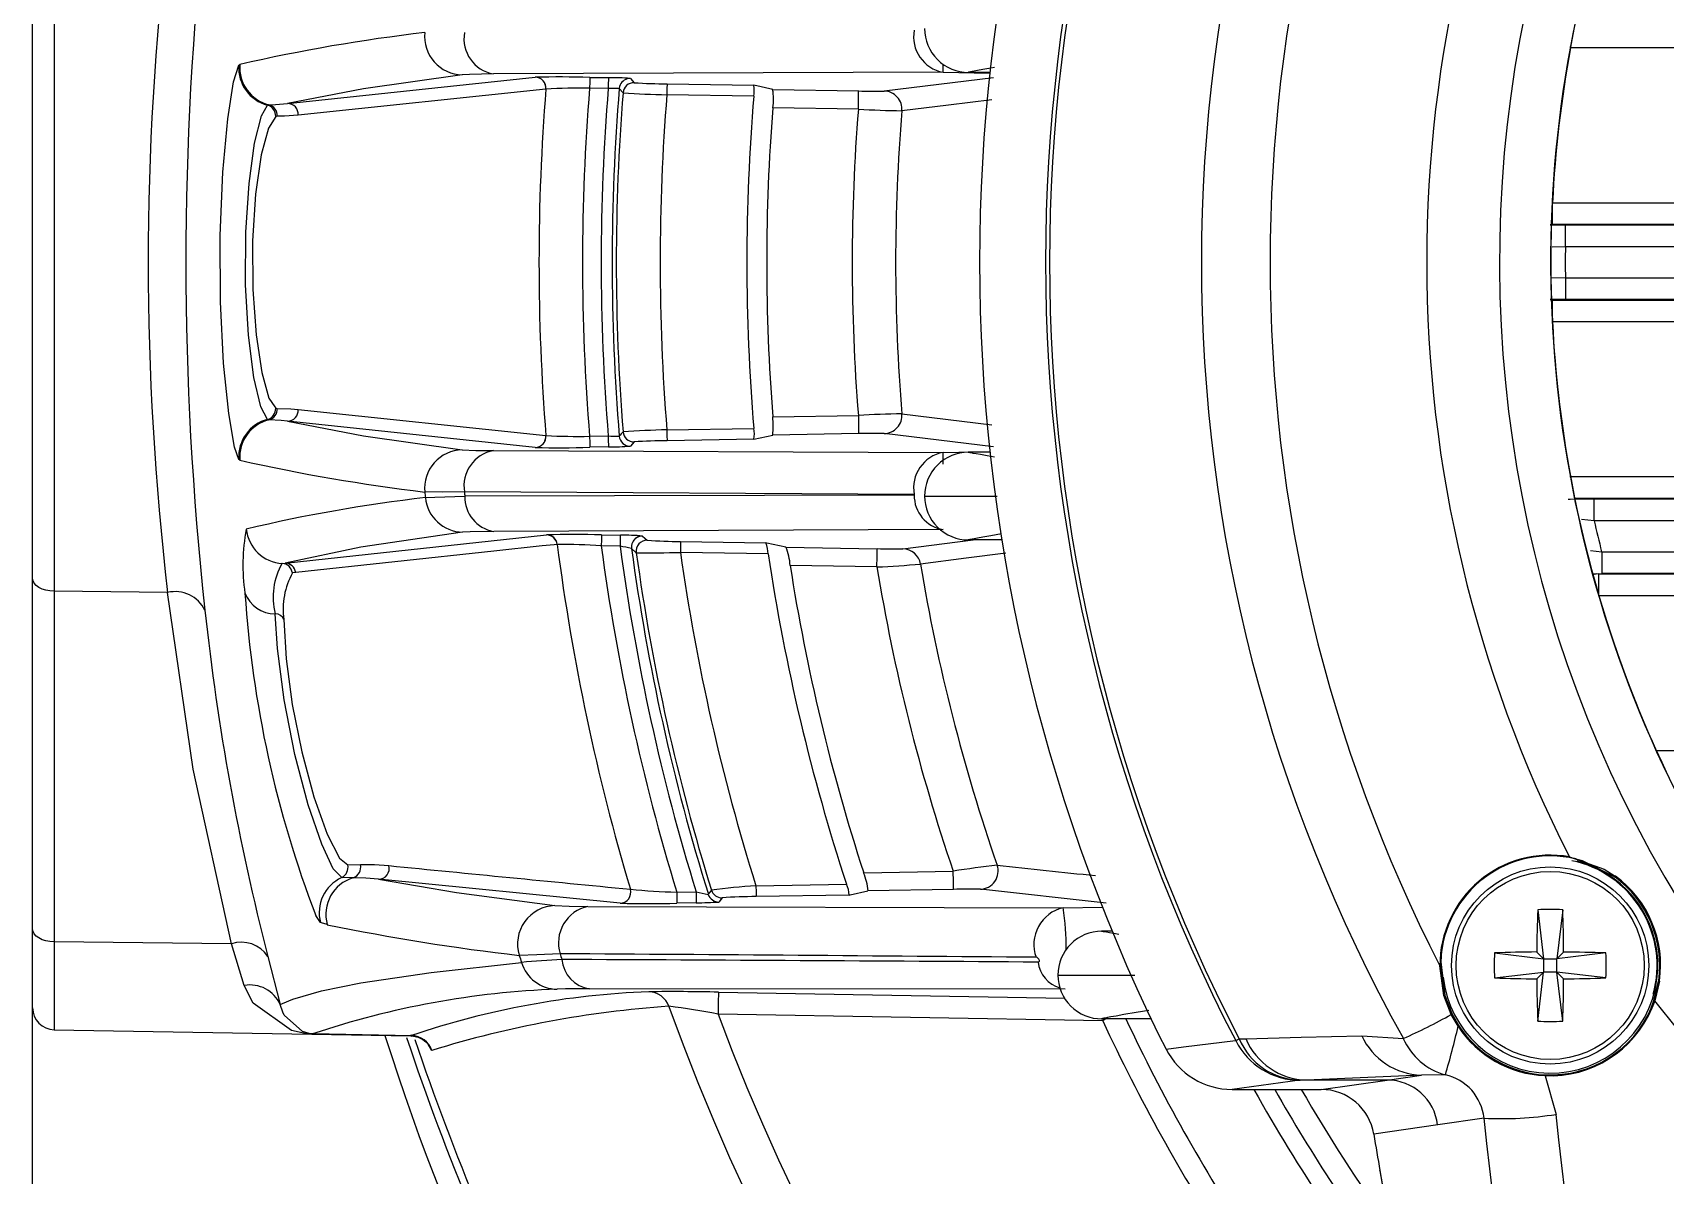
# Model space of a CAD drawing. Extents: x 6 to 134, y 1 to 99.
# Drawn here: x 125.147 to 127.382, y 44.04 to 45.604 of the extents above; entities that cross this region are included whole.
import ezdxf

# ---------------------------------------------------------------- set-up
doc = ezdxf.new("R2010")
doc.units = 0
doc.header["$MEASUREMENT"] = 0
doc.layers.add('OBJECT', color=7, linetype='CONTINUOUS')

msp = doc.modelspace()

# ---------------------------------------------------------------- linework, layer by layer
at = {"layer": 'OBJECT'}
for p, q in [((125.1466, 43.7895), (125.1466, 46.6531)), ((125.1761, 45.7398), (125.1761, 44.8392)), ((127.252, 45.5829), (127.252, 45.5848)), ((127.5748, 45.5829), (127.252, 45.5829)), ((125.4289, 45.5592), (125.4302, 45.5602)), ((125.4956, 45.5069), (125.8346, 45.5428)), ((126.393, 45.5497), (125.7774, 45.5473)), ((125.9093, 45.5427), (125.9348, 45.5423)), ((125.9649, 45.5412), (125.9701, 45.5354)), ((126.0151, 45.5339), (126.1339, 45.5318)), ((126.1597, 45.5261), (126.1339, 45.5318)), ((126.3123, 45.524), (126.4622, 45.5423)), ((126.393, 45.5497), (126.4569, 45.5486)), ((126.457, 45.5495), (126.4277, 45.5495)), ((125.8492, 45.5267), (125.5102, 45.491)), ((125.9346, 45.5273), (125.9091, 45.5277)), ((125.9496, 45.5274), (125.9549, 45.5216)), ((126.1339, 45.5168), (126.0149, 45.5189)), ((126.1597, 45.5261), (126.2774, 45.524)), ((125.4682, 45.5045), (125.4701, 45.5051)), ((125.4814, 45.4896), (125.4794, 45.4892)), ((126.277, 45.4991), (126.1598, 45.5011)), ((127.2273, 45.3411), (127.2273, 45.3711)), ((127.2273, 45.3711), (127.5439, 45.3711)), ((127.2273, 45.3411), (127.2243, 45.3406)), ((127.2243, 45.3406), (127.245, 45.3406)), ((127.2273, 45.3411), (127.2258, 45.3412)), ((127.5388, 45.3411), (127.2273, 45.3411)), ((127.245, 45.3106), (127.245, 45.3406)), ((127.245, 45.3406), (128.063, 45.3406)), ((127.245, 45.3106), (127.2269, 45.3104)), ((128.093, 45.3106), (127.245, 45.3106)), ((127.2253, 45.2686), (127.245, 45.2684)), ((127.245, 45.2684), (127.245, 45.2384)), ((127.245, 45.2684), (128.093, 45.2684)), ((127.245, 45.2384), (127.2243, 45.2385)), ((127.2243, 45.2385), (127.2273, 45.2379)), ((127.2273, 45.2379), (127.2258, 45.2378)), ((127.2273, 45.2379), (127.5388, 45.2379)), ((127.2273, 45.2079), (127.2273, 45.2379)), ((128.063, 45.2384), (127.245, 45.2384)), ((127.5439, 45.2079), (127.2273, 45.2079)), ((125.4783, 45.0915), (125.4794, 45.0899)), ((125.4794, 45.0899), (125.4814, 45.0894)), ((125.5102, 45.088), (125.8492, 45.0523)), ((125.4701, 45.0739), (125.4682, 45.0745)), ((125.8346, 45.0362), (125.4956, 45.0721)), ((126.0149, 45.0601), (126.1339, 45.0622)), ((126.1598, 45.0779), (126.277, 45.08)), ((126.3366, 45.0821), (126.4599, 45.0672)), ((125.9091, 45.0513), (125.9346, 45.0518)), ((125.9701, 45.0436), (125.9649, 45.0378)), ((126.1339, 45.0472), (126.0151, 45.0451)), ((126.1339, 45.0472), (126.1597, 45.0529)), ((126.2774, 45.055), (126.1597, 45.0529)), ((126.4621, 45.0367), (126.3123, 45.055)), ((125.4302, 45.0188), (125.4289, 45.0198)), ((125.7774, 45.0317), (126.393, 45.0293)), ((125.9348, 45.0368), (125.9093, 45.0363)), ((126.393, 45.0293), (126.4571, 45.0304)), ((126.4572, 45.0295), (126.4277, 45.0295)), ((127.252, 44.9961), (127.5748, 44.9961)), ((127.252, 44.9953), (127.252, 44.9961)), ((126.3534, 44.9717), (125.7377, 44.9752)), ((126.3535, 44.9709), (125.7383, 44.9695)), ((126.3677, 44.9695), (126.4672, 44.9695)), ((127.5783, 44.9661), (127.2577, 44.9661)), ((127.2844, 44.9356), (127.2844, 44.9656)), ((127.2844, 44.9656), (128.063, 44.9656)), ((127.2844, 44.9356), (127.267, 44.9373)), ((128.093, 44.9356), (127.2844, 44.9356)), ((125.4922, 44.8779), (125.8502, 44.9165)), ((126.3931, 44.9236), (125.778, 44.9212)), ((125.9254, 44.9163), (125.9511, 44.9159)), ((125.9815, 44.9148), (125.9881, 44.909)), ((126.0337, 44.9075), (126.1503, 44.9054)), ((126.3381, 44.8974), (126.4341, 44.9095)), ((126.4733, 44.9095), (126.4277, 44.9095)), ((125.9509, 44.9009), (125.9251, 44.9013)), ((125.9664, 44.8978), (125.973, 44.892)), ((126.1538, 44.8904), (126.0335, 44.8925)), ((126.1776, 44.8997), (126.3029, 44.8975)), ((127.2795, 44.8952), (127.2946, 44.8934)), ((127.2946, 44.8934), (127.2946, 44.8634)), ((127.2946, 44.8934), (128.093, 44.8934)), ((125.4883, 44.8774), (125.4922, 44.8779)), ((125.5067, 44.8648), (125.5022, 44.8643)), ((126.3024, 44.8725), (126.1836, 44.8746)), ((127.2823, 44.8629), (127.2878, 44.8634)), ((127.2909, 44.8629), (127.6092, 44.8629)), ((127.2909, 44.8329), (127.2909, 44.8629)), ((128.063, 44.8634), (127.2946, 44.8634)), ((125.3314, 44.8376), (125.1761, 44.8392)), ((125.1761, 44.8392), (125.1761, 44.3592)), ((127.6238, 44.8329), (127.2909, 44.8329)), ((127.3694, 44.6211), (127.7255, 44.6211)), ((125.578, 44.4646), (125.5954, 44.465)), ((127.2596, 44.4728), (127.2503, 44.4747)), ((125.9509, 44.4121), (125.6202, 44.445)), ((126.1368, 44.4362), (126.2608, 44.4384)), ((126.2843, 44.454), (126.4069, 44.4561)), ((127.3123, 44.4484), (127.3124, 44.4483)), ((127.3134, 44.4492), (127.3132, 44.4493)), ((126.0284, 44.4273), (126.0549, 44.4278)), ((126.0551, 44.4128), (126.0286, 44.4123)), ((126.0758, 44.4302), (126.0716, 44.4244)), ((126.0904, 44.4196), (126.0862, 44.4138)), ((126.2645, 44.4234), (126.137, 44.4212)), ((126.4073, 44.4311), (126.2902, 44.4291)), ((126.6164, 44.4122), (126.444, 44.4313)), ((125.5407, 44.3857), (125.5342, 44.3953)), ((125.9066, 44.4079), (126.5571, 44.4061)), ((126.5571, 44.4061), (126.6111, 44.407)), ((127.207, 44.4033), (127.2149, 44.3363)), ((127.2412, 44.4033), (127.2334, 44.3363)), ((126.6245, 44.3739), (126.6102, 44.3739)), ((125.4189, 44.3567), (125.1761, 44.3592)), ((125.1761, 44.3592), (125.1761, 44.239)), ((125.4363, 44.2995), (125.4189, 44.3567)), ((127.2149, 44.3363), (127.2058, 44.3454)), ((127.2425, 44.3454), (127.2334, 44.3363)), ((125.4685, 44.3394), (125.4856, 44.2734)), ((127.0786, 44.2861), (127.0731, 44.3265)), ((127.0741, 44.3266), (127.0797, 44.2865)), ((127.1478, 44.3441), (127.2149, 44.3363)), ((127.2149, 44.3363), (127.2334, 44.3363)), ((127.2149, 44.3363), (127.2149, 44.3178)), ((127.3004, 44.3441), (127.2334, 44.3363)), ((127.2334, 44.3178), (127.2334, 44.3363)), ((126.5502, 44.3139), (126.6554, 44.3139)), ((127.1478, 44.3099), (127.2149, 44.3178)), ((127.2058, 44.3087), (127.2149, 44.3178)), ((127.207, 44.2507), (127.2149, 44.3178)), ((127.2334, 44.3178), (127.2149, 44.3178)), ((127.2412, 44.2507), (127.2334, 44.3178)), ((127.2334, 44.3178), (127.2425, 44.3087)), ((127.3004, 44.3099), (127.2334, 44.3178)), ((127.3662, 44.2791), (127.3726, 44.3056)), ((127.3737, 44.3055), (127.3672, 44.2787)), ((127.3726, 44.306), (127.3726, 44.3056)), ((127.3737, 44.3055), (127.3738, 44.3059)), ((126.56, 44.2946), (125.9091, 44.2951)), ((126.0854, 44.2904), (126.56, 44.2821)), ((127.0786, 44.2861), (127.0787, 44.2857)), ((127.0886, 44.26), (127.0787, 44.2857)), ((127.0798, 44.2861), (127.0797, 44.2865)), ((127.0798, 44.2861), (127.0897, 44.2605)), ((127.3628, 44.2699), (127.3662, 44.2791)), ((127.3672, 44.2787), (127.3638, 44.2695)), ((127.5357, 44.0679), (127.3672, 44.2787)), ((126.6116, 44.2512), (126.0849, 44.2604)), ((127.098, 44.2437), (127.0886, 44.26)), ((127.0897, 44.2605), (127.0989, 44.2445)), ((127.3626, 44.2693), (127.3628, 44.2699)), ((127.3635, 44.2689), (127.3638, 44.2695)), ((125.1761, 44.239), (125.6642, 44.2305)), ((126.6778, 44.2539), (126.6102, 44.2539)), ((126.616, 44.2539), (126.6116, 44.2512)), ((125.53, 44.2334), (125.6654, 44.231)), ((125.53, 44.2333), (125.53, 44.2334)), ((125.6653, 44.2309), (125.53, 44.2333)), ((125.6642, 44.2326), (125.6653, 44.2309)), ((125.6653, 44.2309), (125.6654, 44.231)), ((125.6932, 44.2107), (125.6879, 44.2193)), ((126.6881, 44.2326), (126.6982, 44.2125)), ((126.7983, 44.2266), (126.8073, 44.2268)), ((126.9661, 44.2309), (127.0231, 44.2271)), ((125.6932, 44.2107), (125.6932, 44.2107)), ((126.8816, 44.1699), (126.7887, 44.1573)), ((126.8905, 44.1702), (126.8816, 44.1699)), ((127.0479, 44.177), (126.8905, 44.1702)), ((127.0011, 44.1702), (126.8905, 44.1702)), ((126.9108, 44.1573), (127.0011, 44.1702)), ((127.0011, 44.1702), (127.0479, 44.177)), ((127.0806, 44.1773), (127.0479, 44.177)), ((126.7887, 44.1573), (126.9108, 44.1573)), ((127.0701, 44.1087), (126.9827, 44.0962)), ((127.1336, 44.1178), (127.0701, 44.1087)), ((126.991, 44.0462), (127.1772, 42.9805)), ((126.991, 44.0457), (126.991, 44.0462)), ((126.991, 44.0457), (127.1772, 42.9799))]:
    msp.add_line(p, q, dxfattribs=at)
at = {"layer": 'OBJECT', "flags": 128}
for points in [[(125.4289, 45.0198), (125.423, 45.0364), (125.4151, 45.0825), (125.4081, 45.1515), (125.4039, 45.2356), (125.4035, 45.3261), (125.4071, 45.413), (125.4138, 45.4861), (125.4217, 45.5364), (125.4289, 45.5592)], [(126.4633, 45.5562), (126.4582, 45.5553), (126.4473, 45.5534), (126.4402, 45.5521), (126.4356, 45.5512), (126.4326, 45.5507), (126.4306, 45.5503), (126.4294, 45.55), (126.4286, 45.5498), (126.4281, 45.5497), (126.4279, 45.5497), (126.4277, 45.5496), (126.4276, 45.5496), (126.4276, 45.5496), (126.4275, 45.5495), (126.4275, 45.5495), (126.4275, 45.5495), (126.4276, 45.5495), (126.4276, 45.5495), (126.4276, 45.5495), (126.4276, 45.5495), (126.4276, 45.5495), (126.4276, 45.5495), (126.4277, 45.5495), (126.4277, 45.5495), (126.4277, 45.5495), (126.4277, 45.5495), (126.4277, 45.5495)], [(125.7344, 45.5463), (125.5995, 45.5269), (125.4956, 45.5069)], [(125.7774, 45.5473), (125.7447, 45.5468), (125.7344, 45.5463)], [(125.9093, 45.5427), (125.9093, 45.5424), (125.9093, 45.5415), (125.9093, 45.5401), (125.9092, 45.5382), (125.9092, 45.536), (125.9092, 45.5334), (125.9091, 45.5306), (125.9091, 45.5277)], [(125.9348, 45.5423), (125.9348, 45.5419), (125.9348, 45.541), (125.9348, 45.5396), (125.9348, 45.5378), (125.9347, 45.5355), (125.9347, 45.5329), (125.9346, 45.5301), (125.9346, 45.5273)], [(125.951, 45.5324), (125.9501, 45.5302), (125.9496, 45.5274)], [(126.0151, 45.5339), (126.0151, 45.5335), (126.0151, 45.5327), (126.0151, 45.5313), (126.015, 45.5294), (126.015, 45.5271), (126.015, 45.5246), (126.0149, 45.5218), (126.0149, 45.5189)], [(126.277, 45.4991), (126.2771, 45.5039), (126.2772, 45.5085), (126.2773, 45.5128), (126.2773, 45.5166), (126.2774, 45.5197), (126.2774, 45.522), (126.2774, 45.5235), (126.2774, 45.524)], [(126.4599, 45.5118), (126.4004, 45.5046), (126.3366, 45.4969)], [(125.4682, 45.0745), (125.4588, 45.0919), (125.4495, 45.1316), (125.442, 45.1896), (125.438, 45.2587), (125.4383, 45.3306), (125.4428, 45.3974), (125.4504, 45.4526), (125.4598, 45.4901), (125.4682, 45.5045)], [(125.4794, 45.4892), (125.4693, 45.4733), (125.4596, 45.4366), (125.4519, 45.3828), (125.4478, 45.3187), (125.4481, 45.2521), (125.4525, 45.1901), (125.4603, 45.1388), (125.4701, 45.1037), (125.4783, 45.0915)], [(125.4701, 45.5051), (125.4789, 45.5054), (125.4956, 45.5069)], [(125.5102, 45.491), (125.4913, 45.4897), (125.4814, 45.4896)], [(125.4814, 45.0894), (125.5002, 45.0888), (125.5102, 45.088)], [(125.4956, 45.0721), (125.4867, 45.073), (125.4701, 45.0739)], [(125.4956, 45.0721), (125.5994, 45.0521), (125.7344, 45.0328)], [(126.277, 45.08), (126.2771, 45.0751), (126.2772, 45.0705), (126.2773, 45.0662), (126.2773, 45.0624), (126.2774, 45.0593), (126.2774, 45.057), (126.2774, 45.0555), (126.2774, 45.055)], [(125.9091, 45.0513), (125.9091, 45.0484), (125.9092, 45.0456), (125.9092, 45.0431), (125.9092, 45.0408), (125.9093, 45.0389), (125.9093, 45.0375), (125.9093, 45.0366), (125.9093, 45.0363)], [(125.9346, 45.0518), (125.9346, 45.0489), (125.9347, 45.0461), (125.9347, 45.0435), (125.9348, 45.0412), (125.9348, 45.0394), (125.9348, 45.038), (125.9348, 45.0371), (125.9348, 45.0368)], [(126.0149, 45.0601), (126.0149, 45.0572), (126.015, 45.0545), (126.015, 45.0519), (126.015, 45.0496), (126.0151, 45.0478), (126.0151, 45.0464), (126.0151, 45.0455), (126.0151, 45.0451)], [(125.7344, 45.0328), (125.7534, 45.032), (125.7774, 45.0317)], [(126.4632, 45.0228), (126.4535, 45.0245), (126.4443, 45.0262), (126.4382, 45.0273), (126.4343, 45.028), (126.4317, 45.0285), (126.4301, 45.0288), (126.4291, 45.0291), (126.4284, 45.0292), (126.428, 45.0293), (126.4278, 45.0294), (126.4276, 45.0294), (126.4276, 45.0294), (126.4275, 45.0295), (126.4275, 45.0295), (126.4275, 45.0295), (126.4276, 45.0295), (126.4276, 45.0295), (126.4276, 45.0295), (126.4276, 45.0295), (126.4276, 45.0295), (126.4276, 45.0295), (126.4276, 45.0295), (126.4277, 45.0295), (126.4277, 45.0295), (126.4277, 45.0295), (126.4277, 45.0295), (126.4277, 45.0295)], [(125.7377, 44.9752), (125.7074, 44.9748), (125.6835, 44.9751)], [(125.6843, 44.9674), (125.6973, 44.9682), (125.7383, 44.9695)], [(127.2487, 44.9655), (127.2515, 44.9655), (127.2844, 44.9656)], [(125.7352, 44.9202), (125.596, 44.8994), (125.4922, 44.8779)], [(125.778, 44.9212), (125.7455, 44.9207), (125.7352, 44.9202)], [(125.9254, 44.9163), (125.9254, 44.916), (125.9253, 44.9151), (125.9253, 44.9137), (125.9253, 44.9118), (125.9252, 44.9096), (125.9252, 44.907), (125.9251, 44.9042), (125.9251, 44.9013)], [(125.9511, 44.9159), (125.9511, 44.9156), (125.9511, 44.9147), (125.9511, 44.9133), (125.951, 44.9114), (125.951, 44.9091), (125.951, 44.9066), (125.9509, 44.9038), (125.9509, 44.9009)], [(126.0337, 44.9075), (126.0337, 44.9071), (126.0337, 44.9062), (126.0337, 44.9048), (126.0336, 44.903), (126.0336, 44.9007), (126.0336, 44.8981), (126.0335, 44.8954), (126.0335, 44.8925)], [(126.1776, 44.8997), (126.1516, 44.9051), (126.1503, 44.9054)], [(126.4729, 44.9179), (126.4582, 44.9153), (126.4473, 44.9134), (126.4402, 44.9121), (126.4356, 44.9112), (126.4326, 44.9107), (126.4306, 44.9103), (126.4294, 44.91), (126.4286, 44.9098), (126.4281, 44.9097), (126.4279, 44.9097), (126.4277, 44.9096), (126.4276, 44.9096), (126.4276, 44.9096), (126.4275, 44.9095), (126.4275, 44.9095), (126.4275, 44.9095), (126.4276, 44.9095), (126.4276, 44.9095), (126.4276, 44.9095), (126.4276, 44.9095), (126.4276, 44.9095), (126.4276, 44.9095), (126.4277, 44.9095), (126.4277, 44.9095), (126.4277, 44.9095), (126.4277, 44.9095), (126.4277, 44.9095)], [(125.8647, 44.9034), (125.8606, 44.903), (125.844, 44.9012), (125.7778, 44.894), (125.5067, 44.8648)], [(126.3024, 44.8725), (126.3025, 44.8774), (126.3026, 44.882), (126.3027, 44.8863), (126.3027, 44.89), (126.3028, 44.8932), (126.3028, 44.8955), (126.3029, 44.897), (126.3029, 44.8975)], [(126.479, 44.8913), (126.4246, 44.8844), (126.3621, 44.8765)], [(127.2909, 44.8629), (127.284, 44.8621), (127.2826, 44.8617)], [(125.1761, 44.8392), (125.1703, 44.8396), (125.1648, 44.8407), (125.1597, 44.8423), (125.1552, 44.8446), (125.1516, 44.8473), (125.1489, 44.8504), (125.1472, 44.8537), (125.1466, 44.8572)], [(125.4189, 44.3567), (125.3665, 44.5958), (125.3314, 44.8376)], [(125.5697, 44.4473), (125.5581, 44.4594), (125.5423, 44.493), (125.5238, 44.5468), (125.5056, 44.6158), (125.491, 44.6908), (125.4819, 44.7608), (125.4788, 44.8085)], [(125.4905, 44.8006), (125.4937, 44.7466), (125.502, 44.6843), (125.515, 44.6193), (125.5316, 44.5578), (125.5499, 44.5068), (125.5668, 44.4741), (125.578, 44.4646)], [(125.5954, 44.465), (125.6147, 44.465), (125.6344, 44.4637)], [(127.3123, 44.4484), (127.2683, 44.4703), (127.2503, 44.4747)], [(127.2504, 44.4756), (127.2982, 44.4589), (127.3132, 44.4493)], [(125.5853, 44.447), (125.572, 44.4473), (125.5697, 44.4473)], [(125.6202, 44.445), (125.6026, 44.4465), (125.5853, 44.447)], [(125.6202, 44.445), (125.7268, 44.4267), (125.8616, 44.4089)], [(126.1368, 44.4362), (126.1368, 44.4333), (126.1369, 44.4305), (126.1369, 44.4279), (126.1369, 44.4257), (126.137, 44.4238), (126.137, 44.4224), (126.137, 44.4215), (126.137, 44.4212)], [(126.4073, 44.4311), (126.4073, 44.4317), (126.4073, 44.4332), (126.4072, 44.4355), (126.4072, 44.4386), (126.4071, 44.4424), (126.4071, 44.4467), (126.407, 44.4513), (126.4069, 44.4561)], [(126.0284, 44.4273), (126.0284, 44.4244), (126.0285, 44.4216), (126.0285, 44.4191), (126.0285, 44.4168), (126.0286, 44.4149), (126.0286, 44.4135), (126.0286, 44.4126), (126.0286, 44.4123)], [(126.0549, 44.4278), (126.0549, 44.4249), (126.055, 44.4221), (126.055, 44.4195), (126.055, 44.4173), (126.0551, 44.4154), (126.0551, 44.414), (126.0551, 44.4131), (126.0551, 44.4128)], [(126.2645, 44.4234), (126.2657, 44.4237), (126.2902, 44.4291)], [(125.8616, 44.4089), (125.8809, 44.4081), (125.9066, 44.4079)], [(125.1761, 44.3592), (125.1703, 44.3596), (125.1648, 44.3607), (125.1597, 44.3623), (125.1552, 44.3646), (125.1516, 44.3673), (125.1489, 44.3704), (125.1472, 44.3737), (125.1466, 44.3772)], [(125.5499, 44.3829), (125.5421, 44.3852), (125.5407, 44.3857)], [(126.6334, 44.3694), (126.6267, 44.3706), (126.6207, 44.3717), (126.6167, 44.3724), (126.6142, 44.3729), (126.6126, 44.3732), (126.6115, 44.3734), (126.6109, 44.3736), (126.6105, 44.3737), (126.6102, 44.3738), (126.6101, 44.3738), (126.61, 44.3738), (126.61, 44.3738), (126.61, 44.3739), (126.61, 44.3739), (126.61, 44.3739), (126.61, 44.3739), (126.61, 44.3739), (126.6101, 44.3739), (126.6101, 44.3739), (126.6101, 44.3739), (126.6101, 44.3739), (126.6101, 44.3739), (126.6101, 44.3739), (126.6101, 44.3739), (126.6102, 44.3739), (126.6102, 44.3739)], [(127.0755, 44.3475), (127.0742, 44.332), (127.0798, 44.2861)], [(125.4856, 44.2734), (125.4886, 44.2749), (125.5027, 44.2807), (125.542, 44.2921), (125.5959, 44.3031), (125.6923, 44.3175), (125.8158, 44.3312)], [(125.8686, 44.3431), (125.8367, 44.3414), (125.8128, 44.3408)], [(126.523, 44.3316), (126.5233, 44.3316), (126.5241, 44.3319), (126.5246, 44.3324), (126.5248, 44.333), (126.5248, 44.3338), (126.5246, 44.3346), (126.5241, 44.3356), (126.5233, 44.3366), (126.5219, 44.3377), (126.5203, 44.3382)], [(125.53, 44.2333), (125.5282, 44.2333), (125.526, 44.2334), (125.5198, 44.234), (125.501, 44.2381), (125.4484, 44.2752), (125.4363, 44.2995)], [(125.9091, 44.2951), (125.8761, 44.2949), (125.8646, 44.2945)], [(126.0854, 44.2904), (126.0854, 44.2898), (126.0854, 44.288), (126.0854, 44.2852), (126.0853, 44.2815), (126.0852, 44.277), (126.0851, 44.2718), (126.085, 44.2662), (126.0849, 44.2604)], [(125.53, 44.2334), (125.5295, 44.2334), (125.5291, 44.2334), (125.528, 44.2335), (125.525, 44.2338), (125.516, 44.2364), (125.4911, 44.2589), (125.4889, 44.2633), (125.4856, 44.2734)], [(126.6746, 44.2655), (126.6572, 44.2626), (126.6406, 44.2597), (126.6298, 44.2577), (126.6227, 44.2565), (126.618, 44.2556), (126.615, 44.255), (126.6131, 44.2547), (126.6119, 44.2544), (126.6111, 44.2542), (126.6106, 44.2541), (126.6103, 44.254), (126.6102, 44.254), (126.6101, 44.254), (126.61, 44.2539), (126.61, 44.2539), (126.61, 44.2539), (126.61, 44.2539), (126.61, 44.2539), (126.61, 44.2539), (126.6101, 44.2539), (126.6101, 44.2539), (126.6101, 44.2539), (126.6101, 44.2539), (126.6101, 44.2539), (126.6101, 44.2539), (126.6101, 44.2539), (126.6102, 44.2539), (126.6102, 44.2539)], [(126.6119, 44.2539), (126.6116, 44.2515), (126.6116, 44.2512)], [(125.6646, 44.2303), (125.6655, 44.2305), (125.6744, 44.2288), (125.6807, 44.2256), (125.6847, 44.2225), (125.687, 44.2201), (125.6883, 44.2183), (125.6888, 44.2176), (125.6879, 44.2193)], [(126.6982, 44.2125), (126.7223, 44.2155), (126.7935, 44.2241)], [(126.7935, 44.2241), (126.7939, 44.2243), (126.7943, 44.2245), (126.7948, 44.2248), (126.7954, 44.225), (126.796, 44.2254), (126.7967, 44.2257), (126.7975, 44.2261), (126.7983, 44.2266)], [(126.8073, 44.2268), (126.8833, 44.2288), (126.9661, 44.2309)], [(127.2171, 44.1762), (127.2173, 44.1758), (127.2321, 44.1232)]]:
    msp.add_lwpolyline(points, dxfattribs=at)
at = {"layer": 'OBJECT'}
for radius in [0.135, 0.1287]:
    msp.add_circle((127.2241, 44.327), radius, dxfattribs=at)
for centre, radius, start, end in [((128.8318, 45.29), 1.6771, 136.297, 224.2608), ((128.8461, 45.29), 1.6214, 134.8733, 225.7304), ((128.8461, 45.29), 1.6211, 134.8733, 180), ((128.8461, 45.29), 2.4031, 153.8964, 206.1036), ((128.8461, 45.29), 2.3128, 152.557, 207.443), ((128.8461, 45.29), 2.3074, 152.557, 207.443), ((128.9287, 45.29), 2.182, 150.8479, 209.1521), ((128.9531, 45.29), 2.1125, 152.8645, 207.1355), ((128.8504, 45.29), 1.7953, 153.0241, 206.9759), ((129.717, 45.2895), 4.3606, 173.7294, 186.2706), ((129.1619, 45.2895), 3.8571, 173.2711, 186.7289), ((125.9521, 43.2908), 2.3287, 96.6228, 102.9502), ((125.7357, 45.5987), 0.0525, 174.3249, 268.6355), ((125.7863, 45.5957), 0.0492, 170.4598, 259.6117), ((126.4021, 45.5983), 0.0495, 169.5189, 259.3992), ((126.4277, 45.6095), 0.06, 179.9711, 270.0284), ((128.8466, 45.2895), 1.6214, 169.5755, 177.1143), ((125.4815, 45.5555), 0.0527, 175.9384, 255.4778), ((125.4826, 45.5561), 0.0525, 175.5227, 256.2372), ((126.0272, 45.5614), 0.366, 358.174, 359.91), ((125.869, 44.055), 1.4882, 88.4468, 91.3229), ((125.8343, 45.5279), 0.015, 355.4593, 88.6438), ((125.8342, 45.5279), 0.015, 355.4275, 88.535), ((125.9369, 45.1668), 0.3754, 85.7264, 90.3103), ((125.9646, 45.5262), 0.015, 89.012, 155.4548), ((125.9698, 45.5204), 0.015, 89.0193, 175.3908), ((126.0195, 46.3109), 0.7771, 266.3575, 269.6789), ((126.0814, 45.5243), 0.053, 351.8566, 8.112), ((128.8466, 45.2895), 3.0068, 175.4759, 184.5241), ((128.8466, 45.2895), 3.0068, 175.4759, 184.5241), ((125.8938, 44.6689), 0.8589, 88.984, 92.9777), ((125.8496, 45.5313), 0.00465, 265.2127, 265.6912), ((128.8466, 45.2895), 2.9472, 175.3642, 184.6358), ((128.8466, 45.2895), 2.9217, 175.3325, 184.6675), ((125.9435, 45.4147), 0.1129, 86.8942, 94.545), ((128.8466, 45.2895), 2.9067, 175.3046, 184.6954), ((128.8466, 45.2895), 2.901, 175.4106, 184.5894), ((126.0403, 46.7247), 1.2061, 265.9409, 268.7929), ((128.8466, 45.2895), 2.841, 175.3693, 184.6307), ((128.8466, 45.2895), 2.7223, 175.2106, 184.7894), ((126.0951, 45.5134), 0.0658, 349.2169, 11.1085), ((126.296, 46.0497), 0.526, 267.9833, 271.7802), ((126.3117, 45.499), 0.025, 355.2595, 88.6225), ((125.4643, 45.4899), 0.0151, 357.1824, 74.828), ((125.4664, 45.4905), 0.015, 356.4522, 75.9149), ((125.4952, 45.492), 0.015, 356.4737, 88.5447), ((128.8466, 45.2895), 2.6951, 175.497, 184.503), ((128.8466, 45.2895), 2.5781, 175.3379, 184.6621), ((126.3726, 47.3508), 1.8542, 267.0452, 268.8875), ((128.8466, 45.2895), 2.5186, 175.2757, 184.7243), ((128.8466, 45.2895), 1.6018, 179.2455, 180.7545), ((128.8461, 45.29), 1.6211, 180, 225.7233), ((128.8466, 45.2895), 1.6214, 182.8857, 190.4245), ((125.4643, 45.0891), 0.0151, 285.172, 2.8176), ((125.4664, 45.0885), 0.015, 284.0854, 3.5475), ((125.4952, 45.0871), 0.015, 271.4556, 3.526), ((125.4815, 45.0235), 0.0527, 104.5222, 184.0616), ((125.4826, 45.0229), 0.0525, 103.7628, 184.4773), ((126.0957, 45.0547), 0.0389, 348.9087, 11.1226), ((126.0707, 45.0657), 0.0899, 351.848, 7.8267), ((126.3813, 42.9825), 2.1001, 91.2204, 92.847), ((126.3117, 45.08), 0.025, 271.3775, 4.7405), ((125.8343, 45.0511), 0.015, 271.3562, 4.5407), ((125.8342, 45.0511), 0.015, 271.465, 4.5725), ((125.8938, 45.9055), 0.8543, 267.0115, 271.0268), ((125.8496, 45.0477), 0.00465, 94.3088, 94.7873), ((125.9435, 45.1658), 0.1144, 265.504, 273.0568), ((130.8672, 40.6239), 6.6172, 137.93322, 138.001), ((125.9646, 45.0528), 0.015, 184.7111, 270.9844), ((126.0395, 43.87), 1.1904, 91.1884, 94.0778), ((125.9698, 45.0586), 0.015, 184.6095, 270.9804), ((126.0121, 44.482), 0.5632, 89.69, 94.2737), ((126.2965, 44.2826), 0.7726, 88.826, 91.4106), ((125.9743, 47.4174), 2.4596, 257.2183, 263.2087), ((125.7357, 44.9803), 0.0525, 91.3645, 185.675), ((125.7863, 44.9833), 0.0492, 100.3883, 189.5402), ((125.8697, 46.1564), 1.1208, 268.2055, 272.0249), ((125.9319, 45.5549), 0.5181, 270.3212, 273.6424), ((126.4021, 44.9807), 0.0495, 100.6008, 190.4811), ((126.4277, 44.9695), 0.06, 89.9716, 180.0289), ((125.7079, 45.0118), 0.6853, 0.1145, 1.4621), ((128.8466, 45.2895), 3.1787, 185.6762, 185.8165), ((128.8466, 45.2895), 3.1248, 185.7738, 185.8783), ((126.3534, 44.9713), 0.000375, 286.4196, 88.1392), ((125.927, 42.8672), 2.1142, 96.5929, 103.3454), ((125.7364, 44.9725), 0.0524, 185.674, 268.6981), ((125.7854, 44.9677), 0.0471, 177.8402, 260.9476), ((126.4003, 44.9699), 0.0468, 178.7196, 261.0742), ((126.4277, 44.9695), 0.06, 179.9712, 270.0283), ((128.8466, 45.2895), 1.6018, 192.7647, 194.3169), ((125.702, 44.8754), 0.2675, 169.4724, 188.2889), ((125.4912, 44.9298), 0.0525, 186.1129, 266.8308), ((125.8846, 43.4097), 1.5072, 88.4516, 91.3079), ((125.8499, 44.9015), 0.015, 7.2165, 88.7021), ((125.8499, 44.9015), 0.0149, 7.1233, 88.6188), ((125.9532, 44.5325), 0.3834, 85.7567, 90.3056), ((125.9813, 44.8998), 0.015, 155.6547, 187.7161), ((125.9813, 44.8998), 0.015, 89.0259, 155.6488), ((125.9808, 44.9006), 0.0142, 98.2377, 157.8493), ((125.9878, 44.894), 0.015, 89.0249, 187.8503), ((126.0383, 45.7058), 0.7984, 266.3926, 269.6711), ((126.0961, 44.8849), 0.0579, 5.3801, 20.7261), ((125.8661, 44.0632), 0.8402, 85.9758, 90.0953), ((128.8466, 45.2895), 3.0068, 187.3777, 196.5831), ((125.8643, 44.9065), 0.00309, 276.9159, 277.6498), ((128.8466, 45.2895), 3.0068, 187.3777, 196.5831), ((128.8466, 45.2895), 2.9472, 187.5683, 197.0106), ((125.9345, 44.7772), 0.1247, 75.201, 82.4861), ((128.8466, 45.2895), 2.9217, 187.6436, 197.1539), ((128.8466, 45.2895), 2.9067, 187.7442, 197.3155), ((125.9938, 46.0577), 1.1659, 268.9737, 271.9475), ((128.8466, 45.2895), 2.901, 187.876, 197.2309), ((128.8466, 45.2895), 2.841, 188.0335, 197.479), ((128.8466, 45.2895), 2.7223, 188.4312, 198.2199), ((126.1128, 44.871), 0.0709, 2.8756, 23.8449), ((126.3216, 45.4248), 0.5276, 267.9596, 271.7854), ((126.3375, 44.8725), 0.0249, 9.2364, 88.6965), ((125.5675, 44.8314), 0.0917, 149.8231, 194.4275), ((125.4874, 44.8625), 0.0149, 6.9857, 86.5632), ((125.5904, 44.8151), 0.1009, 150.8194, 188.2652), ((125.4919, 44.8629), 0.0149, 6.998, 88.6148), ((128.8466, 45.2895), 2.6951, 188.8556, 198.0596), ((126.2219, 46.5254), 1.6549, 272.7882, 274.8599), ((128.8466, 45.2895), 2.5781, 189.3077, 198.8592), ((128.8466, 45.2895), 2.5186, 189.4377, 199.1243), ((125.3415, 44.793), 0.0457, 26.2363, 102.7694), ((126.9485, 44.9372), 1.5146, 183.8016, 200.9656), ((125.4779, 44.8518), 0.0433, 200.2313, 271.1567), ((128.8466, 45.2895), 1.6214, 196.3573, 204.3446), ((128.7197, 45.1742), 3.3567, 186.1733, 194.4008), ((125.4783, 44.7951), 0.0134, 24.0714, 87.8123), ((125.5634, 44.461), 0.015, 294.9133, 14.0487), ((125.5808, 44.4614), 0.015, 287.3177, 14.1927), ((125.6198, 44.46), 0.015, 271.5627, 14.2871), ((143.2206, 222.667), 179.069, 264.363951, 264.470206), ((126.7538, 42.1461), 2.336, 97.0503, 98.5394), ((126.4434, 44.4563), 0.025, 271.5007, 18.9287), ((134.4744, 118.7288), 74.6949, 263.846035, 263.949731), ((127.2241, 44.327), 0.151, 79.9665, 180.166), ((127.2241, 44.327), 0.15, 79.9655, 180.1636), ((127.2241, 44.327), 0.1474, 186.2425, 75.537), ((127.2231, 44.4802), 0.0278, 348.4905, 350.4599), ((127.2241, 44.327), 0.1464, 344.3746, 78.3356), ((125.5915, 44.3994), 0.0526, 114.4664, 195.1015), ((125.6006, 44.3967), 0.0526, 106.9459, 195.2621), ((126.2275, 43.2072), 1.2323, 94.2228, 97.0716), ((126.2264, 44.4221), 0.038, 1.9089, 25.2243), ((126.2028, 44.4212), 0.0878, 5.1339, 21.8993), ((127.3116, 44.45), 0.00182, 293.09, 337.3085), ((127.3116, 44.45), 0.00188, 293.7736, 336.5162), ((127.2231, 44.3266), 0.151, 352.1736, 53.717), ((127.2247, 44.3275), 0.1506, 351.775, 53.9459), ((125.9505, 44.4271), 0.015, 271.4541, 16.4325), ((125.9505, 44.4271), 0.015, 271.589, 16.4122), ((126.0605, 45.4305), 1.0037, 264.5349, 268.1649), ((125.9623, 44.4399), 0.00891, 286.4538, 286.7058), ((126.0953, 44.5838), 0.1612, 255.4683, 261.5508), ((126.0524, 44.949), 0.5362, 270.2864, 273.6097), ((126.0859, 44.4288), 0.015, 197.3301, 270.9873), ((126.0901, 44.4346), 0.015, 197.2461, 270.9839), ((126.1333, 43.8454), 0.5758, 89.625, 94.2701), ((126.4281, 43.5873), 0.8441, 88.917, 91.4086), ((125.8629, 44.3564), 0.0525, 91.4586, 197.2007), ((125.9176, 44.3579), 0.0512, 102.3927, 196.9058), ((125.9867, 45.5857), 1.1741, 268.2529, 272.0465), ((126.5692, 44.3556), 0.0519, 103.4064, 199.6374), ((126.263, 44.3557), 0.2985, 358.5858, 9.7243), ((129.3379, 44.329), 2.1322, 178.0048, 179.5615), ((127.2241, 44.075), 0.3287, 87.0143, 92.9857), ((125.1104, 44.329), 2.1322, 0.4385, 1.9952), ((126.1468, 47.2701), 2.9483, 258.3207, 263.4953), ((126.6101, 44.3139), 0.06, 89.9714, 180.0289), ((125.4324, 44.3157), 0.0431, 33.2468, 108.3209), ((127.2221, 42.2132), 2.1323, 90.4386, 91.9953), ((127.2261, 42.2131), 2.1323, 88.0047, 89.5614), ((128.8466, 45.2895), 3.1787, 197.364, 197.5454), ((125.9552, 42.7573), 1.5801, 93.0488, 95.0621), ((125.8657, 44.3467), 0.0523, 197.2326, 268.7601), ((128.8466, 45.2895), 3.1248, 197.6308, 197.7829), ((122.6713, -423.4049), 467.7589, 89.528528, 89.608352), ((124.6615, -232.7296), 277.0674, 89.615038, 89.749845), ((125.9153, 44.339), 0.0443, 184.9803, 261.9457), ((126.5645, 44.3364), 0.0417, 186.6757, 253.8732), ((127.0734, 44.3311), 0.00456, 267.0252, 279.6486), ((127.4762, 44.327), 0.3288, 177.0153, 182.9847), ((126.9719, 44.327), 0.3289, 357.0159, 2.9841), ((126.6101, 44.3139), 0.06, 179.9719, 270.0278), ((127.2221, 46.4408), 2.1322, 268.0047, 269.5614), ((129.3379, 44.325), 2.1322, 180.4385, 181.9952), ((125.1104, 44.325), 2.1322, 358.0048, 359.5615), ((127.2261, 46.4409), 2.1323, 270.4386, 271.9953), ((127.2241, 44.327), 0.15, 337.3861, 351.9474), ((127.373, 44.3021), 0.00387, 77.347, 94.6405), ((127.3729, 44.3018), 0.00379, 76.9385, 94.5994), ((125.4442, 44.2549), 0.0454, 24.1443, 100.0657), ((125.9072, 43.114), 1.1812, 92.0703, 108.6274), ((126.0313, 43.1582), 1.1335, 92.0832, 108.8322), ((126.0235, 41.7016), 2.5896, 88.6302, 90.7408), ((125.9894, 44.2611), 0.0299, 19.4698, 88.7725), ((127.078, 44.2896), 0.00355, 280.5577, 299.2582), ((127.078, 44.2893), 0.00371, 281.0854, 299.0091), ((127.3685, 44.2832), 0.00469, 242.0251, 254.5038), ((125.1766, 44.269), 0.03, 180, 269), ((126.1151, 42.8444), 1.43, 93.9101, 107.1585), ((125.8816, 43.1893), 1.0903, 79.2507, 82.8346), ((128.8466, 45.2895), 3.0068, 199.7991, 266.1975), ((128.8466, 45.2895), 2.9472, 200.4368, 266.0663), ((126.7189, 44.9157), 0.7528, 293.8275, 299.4131), ((127.0865, 44.2649), 0.0054, 292.7783, 305.5859), ((127.2241, 44.3272), 0.1501, 267.3345, 337.3302), ((127.2241, 44.3271), 0.1511, 267.3354, 337.3326), ((127.3652, 44.2736), 0.00499, 238.4657, 250.2393), ((127.3653, 44.274), 0.00478, 238.4398, 250.7303), ((128.8466, 45.2895), 2.4644, 204.9172, 213.1608), ((128.8466, 45.2895), 2.4346, 205.174, 213.3532), ((125.905, 44.5211), 1.2249, 343.6999, 346.9116), ((127.0974, 44.2452), 0.00166, 291.7574, 335.7014), ((127.2232, 44.3258), 0.1497, 213.2592, 267.666), ((127.2246, 44.3279), 0.1509, 213.5689, 267.1546), ((127.2241, 44.579), 0.3287, 267.0143, 272.9857), ((128.8466, 45.2495), 3.375, 197.563, 213.2401), ((128.8466, 45.2895), 3.36, 198.4105, 215.9102), ((125.6648, 44.2009), 0.03, 18.99, 88.9937), ((125.6648, 44.201), 0.03, 18.8926, 88.9749), ((128.8466, 45.2895), 3.35, 198.5143, 215.5044), ((126.7886, 44.2589), 0.1016, 207.1537, 270.0592), ((126.8821, 44.2692), 0.0994, 207.0033, 269.7483), ((126.8841, 44.263), 0.0932, 203.0049, 268.4728), ((126.893, 44.2634), 0.0932, 203.0896, 268.4743), ((127.0503, 44.2696), 0.0927, 204.6918, 268.5033), ((127.1047, 44.2633), 0.0894, 203.9137, 254.3397), ((127.0007, 44.1004), 0.0698, 6.8423, 89.683), ((127.0655, 44.1105), 0.0685, 6.1588, 77.2699), ((127.1263, 44.1807), 0.0909, 357.152, 357.8228), ((128.8466, 45.2895), 2.3227, 209.1742, 218.37), ((128.8466, 45.2895), 2.2979, 209.5202, 217.2068), ((128.8466, 45.2895), 2.2663, 209.9739, 215.6145), ((126.9106, 44.0842), 0.0731, 9.4131, 89.816), ((127.1564, 44.6041), 0.4868, 267.3108, 278.9427)]:
    msp.add_arc(centre, radius, start, end, dxfattribs=at)
for centre, major_axis, ratio, start_param, end_param in [((124.9572, 45.29), (-2.1532, 17.375), 0.121162, 4.565731, 4.630179), ((124.8587, 45.2779), (-2.1536, 17.275), 0.121842, 4.565556, 4.630005), ((127.0236, 44.2358), (-0.0611, 0.4899), 0.121842, 1.844586, 1.952845)]:
    msp.add_ellipse(centre, major_axis=major_axis, ratio=ratio, start_param=start_param, end_param=end_param, dxfattribs=at)

doc.saveas('drawing.dxf')
